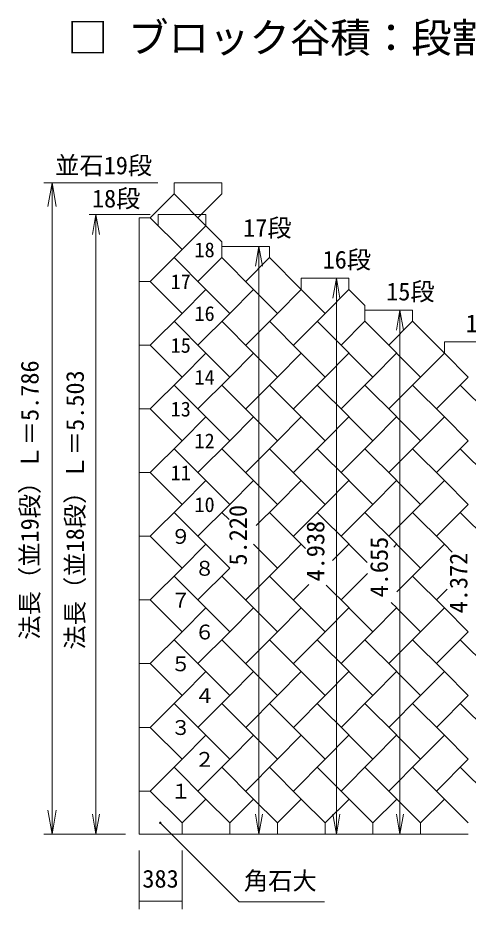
# Model space of a CAD drawing. Units: millimetres, scale not verified, with parts at other scales. Extents: x 5685 to 21727, y 2850 to 8063.
# Drawn here: x 9752 to 10865, y 2935 to 5135 of the extents above; entities that cross this region are included whole.
import ezdxf
from ezdxf.enums import TextEntityAlignment as Align

# ---------------------------------------------------------------- set-up
doc = ezdxf.new("R2010")
doc.units = ezdxf.units.MM
doc.header["$LTSCALE"] = 20
doc.layers.add('0_2', color=4, linetype='Continuous', lineweight=18)
doc.styles.add('ＭＳ ゴシック-5.0-0.0', font='')
doc.styles.get('ＭＳ ゴシック-5.0-0.0').set_extended_font_data('ＭＳ ゴシック-5.0-0.0')

msp = doc.modelspace()

# ---------------------------------------------------------------- linework, layer by layer
at = {"layer": '0_2'}
for p, q in [((9816.81, 4727.93), (10098.67, 4727.93)), ((9836.81, 4727.93), (9826.4, 4668.84)), ((9836.81, 4727.93), (9847.23, 4668.84)), ((9836.81, 4727.93), (9836.81, 3119.83)), ((10138.67, 4727.93), (10256.48, 4727.93)), ((10138.67, 4700.15), (10138.67, 4727.93)), ((10256.48, 4700.15), (10256.48, 4727.93)), ((10079.75, 4641.22), (10138.67, 4700.15)), ((10138.67, 4700.15), (10217.28, 4621.54)), ((10197.6, 4641.27), (10256.48, 4700.15)), ((9928.63, 4649.28), (10079.75, 4649.28)), ((9945.3, 4649.28), (9936.61, 4600.04)), ((9945.3, 4649.28), (9953.98, 4600.04)), ((9945.3, 4649.28), (9945.3, 3119.83)), ((10099.43, 4649.28), (10217.24, 4649.28)), ((10099.43, 4621.54), (10099.43, 4649.28)), ((10217.24, 4621.49), (10217.24, 4649.28)), ((10051.97, 4641.22), (10079.75, 4641.22)), ((10051.97, 4641.22), (10051.97, 3119.83)), ((10079.75, 4641.22), (10158.36, 4562.61)), ((10158.36, 4562.61), (10217.24, 4621.49)), ((10217.24, 4621.49), (10256.52, 4582.21)), ((10256.52, 4542.93), (10256.52, 4582.21)), ((10079.75, 4484), (10158.36, 4562.61)), ((10256.52, 4570.67), (10374.33, 4570.67)), ((10348.09, 4570.67), (10339.41, 4521.43)), ((10348.09, 4570.67), (10356.77, 4521.43)), ((10348.09, 4570.67), (10348.09, 3119.83)), ((10374.33, 4542.88), (10374.33, 4570.67)), ((10138.67, 4542.93), (10217.28, 4464.31)), ((10197.6, 4484), (10256.52, 4542.93)), ((10256.52, 4542.93), (10335.14, 4464.31)), ((10315.45, 4484), (10374.33, 4542.88)), ((10374.38, 4542.93), (10452.99, 4464.31)), ((10452.99, 4492.06), (10570.79, 4492.06)), ((10452.99, 4464.31), (10452.99, 4492.06)), ((10539.65, 4492.06), (10530.96, 4442.82)), ((10539.65, 4492.06), (10548.33, 4442.82)), ((10539.65, 4492.06), (10539.65, 3119.83)), ((10570.79, 4464.27), (10570.79, 4492.06)), ((10051.97, 4484), (10079.75, 4484)), ((10079.75, 4484), (10158.36, 4405.39)), ((10158.36, 4405.39), (10217.24, 4464.27)), ((10217.24, 4464.27), (10276.17, 4405.35)), ((10276.21, 4405.39), (10335.09, 4464.27)), ((10335.09, 4464.27), (10394.02, 4405.35)), ((10394.06, 4405.39), (10452.99, 4464.31)), ((10452.94, 4464.27), (10511.87, 4405.35)), ((10511.91, 4405.39), (10570.79, 4464.27)), ((10570.79, 4464.27), (10610.08, 4424.99)), ((10610.08, 4385.7), (10610.08, 4424.99)), ((10079.75, 4326.78), (10158.36, 4405.39)), ((10197.6, 4326.78), (10276.17, 4405.35)), ((10315.45, 4326.78), (10394.02, 4405.35)), ((10433.3, 4326.78), (10511.87, 4405.35)), ((10610.08, 4413.44), (10727.88, 4413.44)), ((10696.78, 4413.44), (10688.1, 4364.2)), ((10696.78, 4413.44), (10705.46, 4364.2)), ((10696.78, 4413.44), (10696.78, 3119.83)), ((10727.88, 4385.66), (10727.88, 4413.44)), ((10138.67, 4385.7), (10217.28, 4307.09)), ((10256.52, 4385.7), (10335.14, 4307.09)), ((10374.38, 4385.7), (10452.99, 4307.09)), ((10492.23, 4385.7), (10570.84, 4307.09)), ((10551.15, 4326.78), (10610.08, 4385.7)), ((10610.08, 4385.7), (10688.69, 4307.09)), ((10669, 4326.78), (10727.93, 4385.7)), ((10727.93, 4385.7), (10806.54, 4307.09)), ((10806.5, 4334.79), (10924.3, 4334.79)), ((10806.5, 4307.05), (10806.5, 4334.79)), ((10051.97, 4326.78), (10079.75, 4326.78)), ((10079.75, 4326.78), (10158.36, 4248.17)), ((10158.36, 4248.17), (10217.24, 4307.05)), ((10217.24, 4307.05), (10276.17, 4248.12)), ((10276.21, 4248.17), (10335.09, 4307.05)), ((10335.09, 4307.05), (10394.02, 4248.12)), ((10394.06, 4248.17), (10452.94, 4307.05)), ((10452.94, 4307.05), (10511.87, 4248.12)), ((10511.91, 4248.17), (10570.79, 4307.05)), ((10570.79, 4307.05), (10629.72, 4248.12)), ((10629.76, 4248.17), (10688.64, 4307.05)), ((10688.64, 4307.05), (10747.57, 4248.12)), ((10747.61, 4248.17), (10806.5, 4307.05)), ((10806.5, 4307.05), (10865.42, 4248.12)), ((10079.75, 4169.56), (10158.36, 4248.17)), ((10197.6, 4169.56), (10276.17, 4248.12)), ((10315.45, 4169.56), (10394.02, 4248.12)), ((10433.3, 4169.56), (10511.87, 4248.12)), ((10551.15, 4169.56), (10629.72, 4248.12)), ((10669, 4169.56), (10747.57, 4248.12)), ((10786.85, 4169.56), (10865.42, 4248.12)), ((10138.67, 4228.48), (10217.28, 4149.87)), ((10256.52, 4228.48), (10335.14, 4149.87)), ((10374.38, 4228.48), (10452.99, 4149.87)), ((10492.23, 4228.48), (10570.84, 4149.87)), ((10610.08, 4228.48), (10688.69, 4149.87)), ((10727.93, 4228.48), (10806.54, 4149.87)), ((10845.78, 4228.48), (10924.39, 4149.87)), ((10051.97, 4169.56), (10079.75, 4169.56)), ((10079.75, 4169.56), (10158.36, 4090.94)), ((10158.36, 4090.94), (10217.24, 4149.83)), ((10217.24, 4149.83), (10276.17, 4090.9)), ((10276.21, 4090.94), (10335.09, 4149.83)), ((10335.09, 4149.83), (10394.02, 4090.9)), ((10394.06, 4090.94), (10452.94, 4149.83)), ((10452.94, 4149.83), (10511.87, 4090.9)), ((10511.91, 4090.94), (10570.79, 4149.83)), ((10570.79, 4149.83), (10629.72, 4090.9)), ((10629.76, 4090.94), (10688.64, 4149.83)), ((10688.64, 4149.83), (10747.57, 4090.9)), ((10747.61, 4090.94), (10806.5, 4149.83)), ((10806.5, 4149.83), (10865.42, 4090.9)), ((10079.75, 4012.33), (10158.36, 4090.94)), ((10138.67, 4071.26), (10217.28, 3992.65)), ((10197.6, 4012.33), (10276.17, 4090.9)), ((10256.52, 4071.26), (10335.14, 3992.65)), ((10315.45, 4012.33), (10394.02, 4090.9)), ((10374.38, 4071.26), (10452.99, 3992.65)), ((10433.3, 4012.33), (10511.87, 4090.9)), ((10492.23, 4071.26), (10570.84, 3992.65)), ((10551.15, 4012.33), (10629.72, 4090.9)), ((10610.08, 4071.26), (10688.69, 3992.65)), ((10669, 4012.33), (10747.57, 4090.9)), ((10727.93, 4071.26), (10806.54, 3992.65)), ((10786.85, 4012.33), (10865.42, 4090.9)), ((10845.78, 4071.26), (10924.39, 3992.65)), ((10051.97, 4012.33), (10079.75, 4012.33)), ((10079.75, 4012.33), (10158.36, 3933.72)), ((10158.36, 3933.72), (10217.24, 3992.6)), ((10217.24, 3992.6), (10276.17, 3933.68)), ((10276.21, 3933.72), (10335.09, 3992.6)), ((10335.09, 3992.6), (10394.02, 3933.68)), ((10394.06, 3933.72), (10452.94, 3992.6)), ((10452.94, 3992.6), (10511.87, 3933.68)), ((10511.91, 3933.72), (10570.79, 3992.6)), ((10570.79, 3992.6), (10629.72, 3933.68)), ((10629.76, 3933.72), (10688.64, 3992.6)), ((10688.64, 3992.6), (10747.57, 3933.68)), ((10747.61, 3933.72), (10806.5, 3992.6)), ((10806.5, 3992.6), (10865.42, 3933.68)), ((10079.75, 3855.11), (10158.36, 3933.72)), ((10197.6, 3855.11), (10276.17, 3933.68)), ((10394.02, 3933.68), (10341.64, 3881.31)), ((10433.3, 3855.11), (10511.87, 3933.68)), ((10551.15, 3855.11), (10629.72, 3933.68)), ((10669, 3855.11), (10747.57, 3933.68)), ((10786.85, 3855.11), (10865.42, 3933.68)), ((10138.67, 3914.04), (10217.28, 3835.43)), ((10256.52, 3914.04), (10274.25, 3896.31)), ((10374.38, 3914.04), (10463.73, 3824.68)), ((10492.23, 3914.04), (10570.84, 3835.43)), ((10610.08, 3914.04), (10688.69, 3835.43)), ((10727.93, 3914.04), (10806.54, 3835.43)), ((10845.78, 3914.04), (10924.39, 3835.43)), ((10051.97, 3855.11), (10079.75, 3855.11)), ((10079.75, 3855.11), (10158.36, 3776.5)), ((10158.36, 3776.5), (10217.24, 3835.38)), ((10217.24, 3835.38), (10276.17, 3776.46)), ((10335.09, 3835.38), (10394.02, 3776.46)), ((10394.06, 3776.5), (10452.99, 3835.43)), ((10570.79, 3835.38), (10530.46, 3795.05)), ((10570.79, 3835.38), (10615.71, 3790.46)), ((10688.64, 3835.38), (10681.53, 3828.27)), ((10688.64, 3835.38), (10747.57, 3776.46)), ((10747.61, 3776.5), (10806.5, 3835.38)), ((10826.05, 3815.83), (10806.5, 3835.38)), ((10079.75, 3697.89), (10158.36, 3776.5)), ((10197.6, 3697.89), (10276.17, 3776.46)), ((10315.45, 3697.89), (10394.02, 3776.46)), ((10551.15, 3697.89), (10616.3, 3763.03)), ((10747.57, 3776.46), (10689.31, 3718.19)), ((10138.67, 3756.81), (10217.28, 3678.2)), ((10256.52, 3756.81), (10335.14, 3678.2)), ((10374.38, 3756.81), (10452.99, 3678.2)), ((10727.93, 3756.81), (10806.54, 3678.2)), ((10433.3, 3697.89), (10471.54, 3736.13)), ((10570.84, 3678.2), (10514.6, 3734.44)), ((10786.85, 3697.89), (10813.79, 3724.83)), ((10051.97, 3697.89), (10079.75, 3697.89)), ((10079.75, 3697.89), (10158.36, 3619.28)), ((10158.36, 3619.28), (10217.24, 3678.16)), ((10217.24, 3678.16), (10276.17, 3619.23)), ((10276.21, 3619.28), (10335.09, 3678.16)), ((10335.09, 3678.16), (10394.02, 3619.23)), ((10394.06, 3619.28), (10452.94, 3678.16)), ((10452.94, 3678.16), (10511.87, 3619.23)), ((10511.91, 3619.28), (10570.79, 3678.16)), ((10570.79, 3678.16), (10629.72, 3619.23)), ((10629.76, 3619.28), (10688.64, 3678.16)), ((10688.69, 3678.2), (10675.31, 3691.58)), ((10688.64, 3678.16), (10747.57, 3619.23)), ((10747.61, 3619.28), (10806.5, 3678.16)), ((10865.42, 3619.23), (10806.5, 3678.16)), ((10079.75, 3540.67), (10158.36, 3619.28)), ((10197.6, 3540.67), (10276.17, 3619.23)), ((10315.45, 3540.67), (10394.02, 3619.23)), ((10433.3, 3540.67), (10511.87, 3619.23)), ((10551.15, 3540.67), (10629.72, 3619.23)), ((10669, 3540.67), (10747.57, 3619.23)), ((10786.85, 3540.67), (10865.42, 3619.23)), ((10138.67, 3599.59), (10217.28, 3520.98)), ((10256.52, 3599.59), (10335.14, 3520.98)), ((10374.38, 3599.59), (10452.99, 3520.98)), ((10492.23, 3599.59), (10570.84, 3520.98)), ((10610.08, 3599.59), (10688.69, 3520.98)), ((10727.93, 3599.59), (10806.54, 3520.98)), ((10845.78, 3599.59), (10924.39, 3520.98)), ((10051.97, 3540.67), (10079.75, 3540.67)), ((10079.75, 3540.67), (10158.36, 3462.06)), ((10158.36, 3462.06), (10217.24, 3520.94)), ((10217.24, 3520.94), (10276.17, 3462.01)), ((10276.21, 3462.06), (10335.09, 3520.94)), ((10335.09, 3520.94), (10394.02, 3462.01)), ((10394.06, 3462.06), (10452.94, 3520.94)), ((10452.94, 3520.94), (10511.87, 3462.01)), ((10511.91, 3462.06), (10570.79, 3520.94)), ((10570.79, 3520.94), (10629.72, 3462.01)), ((10629.76, 3462.06), (10688.64, 3520.94)), ((10688.64, 3520.94), (10747.57, 3462.01)), ((10747.61, 3462.06), (10806.5, 3520.94)), ((10806.5, 3520.94), (10865.42, 3462.01)), ((10079.75, 3383.44), (10158.36, 3462.06)), ((10197.6, 3383.44), (10276.17, 3462.01)), ((10315.45, 3383.44), (10394.02, 3462.01)), ((10433.3, 3383.44), (10511.87, 3462.01)), ((10551.15, 3383.44), (10629.72, 3462.01)), ((10669, 3383.44), (10747.57, 3462.01)), ((10786.85, 3383.44), (10865.42, 3462.01)), ((10138.67, 3442.37), (10217.28, 3363.76)), ((10256.52, 3442.37), (10335.14, 3363.76)), ((10374.38, 3442.37), (10452.99, 3363.76)), ((10492.23, 3442.37), (10570.84, 3363.76)), ((10610.08, 3442.37), (10688.69, 3363.76)), ((10727.93, 3442.37), (10806.54, 3363.76)), ((10845.78, 3442.37), (10924.39, 3363.76)), ((10051.97, 3383.44), (10079.75, 3383.44)), ((10079.75, 3383.44), (10158.36, 3304.83)), ((10158.36, 3304.83), (10217.24, 3363.72)), ((10217.24, 3363.72), (10276.17, 3304.79)), ((10276.21, 3304.83), (10335.09, 3363.72)), ((10335.09, 3363.72), (10394.02, 3304.79)), ((10394.06, 3304.83), (10452.94, 3363.72)), ((10452.94, 3363.72), (10511.87, 3304.79)), ((10511.91, 3304.83), (10570.79, 3363.72)), ((10570.79, 3363.72), (10629.72, 3304.79)), ((10629.76, 3304.83), (10688.64, 3363.72)), ((10688.64, 3363.72), (10747.57, 3304.79)), ((10747.61, 3304.83), (10806.5, 3363.72)), ((10806.5, 3363.72), (10865.42, 3304.79)), ((10079.75, 3226.22), (10158.36, 3304.83)), ((10197.6, 3226.22), (10276.17, 3304.79)), ((10315.45, 3226.22), (10394.02, 3304.79)), ((10433.3, 3226.22), (10511.87, 3304.79)), ((10551.15, 3226.22), (10629.72, 3304.79)), ((10669, 3226.22), (10747.57, 3304.79)), ((10786.85, 3226.22), (10865.42, 3304.79)), ((10138.67, 3285.15), (10217.28, 3206.54)), ((10256.52, 3285.15), (10335.14, 3206.54)), ((10374.38, 3285.15), (10452.99, 3206.54)), ((10492.23, 3285.15), (10570.84, 3206.54)), ((10610.08, 3285.15), (10688.69, 3206.54)), ((10727.93, 3285.15), (10806.54, 3206.54)), ((10845.78, 3285.15), (10924.39, 3206.54)), ((10051.97, 3226.22), (10079.75, 3226.22)), ((10079.75, 3226.22), (10158.36, 3147.61)), ((10158.36, 3147.61), (10217.28, 3206.54)), ((10217.28, 3206.54), (10276.21, 3147.61)), ((10276.21, 3147.61), (10335.14, 3206.54)), ((10335.14, 3206.54), (10394.06, 3147.61)), ((10394.06, 3147.61), (10452.99, 3206.54)), ((10452.99, 3206.54), (10511.91, 3147.61)), ((10511.91, 3147.61), (10570.84, 3206.54)), ((10570.84, 3206.54), (10629.76, 3147.61)), ((10629.76, 3147.61), (10688.69, 3206.54)), ((10688.69, 3206.54), (10747.61, 3147.61)), ((10747.61, 3147.61), (10806.54, 3206.54)), ((10806.54, 3206.54), (10865.47, 3147.61)), ((9836.81, 3119.83), (9826.4, 3178.92)), ((9836.81, 3119.83), (9847.23, 3178.92)), ((9945.3, 3119.83), (9936.61, 3169.07)), ((9945.3, 3119.83), (9953.98, 3169.07)), ((10348.09, 3119.83), (10339.41, 3169.07)), ((10348.09, 3119.83), (10356.77, 3169.07)), ((10539.65, 3119.83), (10530.96, 3169.07)), ((10539.65, 3119.83), (10548.33, 3169.07)), ((10696.78, 3119.83), (10688.1, 3169.07)), ((10696.78, 3119.83), (10705.46, 3169.07)), ((10104.3, 3147.85), (10299.49, 2952.67)), ((10158.36, 3147.61), (10158.36, 3119.83)), ((10276.21, 3147.61), (10276.21, 3119.83)), ((10394.06, 3147.61), (10394.06, 3119.83)), ((10511.91, 3147.61), (10511.91, 3119.83)), ((10629.76, 3147.61), (10629.76, 3119.83)), ((10747.61, 3147.61), (10747.61, 3119.83)), ((9816.81, 3119.83), (10018.64, 3119.83)), ((10051.97, 3119.83), (10158.36, 3119.83)), ((10158.36, 3119.83), (10276.21, 3119.83)), ((10276.21, 3119.83), (10394.06, 3119.83)), ((10394.06, 3119.83), (10511.91, 3119.83)), ((10511.91, 3119.83), (10629.76, 3119.83)), ((10629.76, 3119.83), (10747.61, 3119.83)), ((10747.61, 3119.83), (10865.47, 3119.83)), ((10051.97, 2934.6), (10051.97, 3079.83)), ((10158.36, 2934.6), (10158.36, 3079.83)), ((10051.97, 2954.6), (10158.36, 2954.6)), ((10299.49, 2952.67), (10510.64, 2952.67))]:
    msp.add_line(p, q, dxfattribs=at)
msp.add_circle((10104.3, 3147.85), 1.67, dxfattribs=at)

# ---------------------------------------------------------------- texts
at = {"layer": '0_2', "color": 7, "style": 'ＭＳ ゴシック-5.0-0.0'}
for s, height, p in [('□ ブロック谷積：段割図－２', 73.31, (9874.95, 5027.15)), ('並石19段', 43.99, (9844.49, 4735.42)), ('18段', 43.99, (9935.46, 4653.58)), ('17段', 43.99, (10309.19, 4581.31)), ('18', 36.66, (10188.97, 4532.79)), ('16段', 43.99, (10505.65, 4502.7)), ('17', 36.66, (10130.06, 4454.2)), ('15段', 43.99, (10662.75, 4424.09)), ('16', 36.66, (10188.97, 4375.57)), ('14段', 43.99, (10859.16, 4345.43)), ('15', 36.66, (10130.06, 4296.98)), ('14', 36.66, (10188.97, 4218.35)), ('13', 36.66, (10130.06, 4139.76)), ('12', 36.66, (10188.97, 4061.12)), ('11', 36.66, (10130.06, 3982.53)), ('10', 36.66, (10188.97, 3903.9)), ('９', 36.66, (10130.06, 3825.31)), ('８', 36.66, (10188.97, 3746.68)), ('７', 36.66, (10130.06, 3668.09)), ('６', 36.66, (10188.97, 3589.46)), ('５', 36.66, (10130.06, 3510.87)), ('４', 36.66, (10188.97, 3432.24)), ('３', 36.66, (10130.06, 3353.65)), ('２', 36.66, (10188.97, 3275.01)), ('１', 36.66, (10130.06, 3196.42)), ('383', 43.99, (10060.16, 2974.6)), ('角石大', 43.99, (10311.05, 2969.45))]:
    msp.add_text(s, height=height, dxfattribs=at).set_placement(p, align=Align.BOTTOM_LEFT)
for s, p in [('法長（並19段）Ｌ＝5.786', (9816.81, 3599.71)), ('法長（並18段）Ｌ＝5.503', (9928.72, 3575.2)), ('5.220', (10331.52, 3782.87)), ('4.938', (10523.07, 3743.56)), ('4.655', (10680.21, 3704.26)), ('4.372', (10876.63, 3664.93))]:
    msp.add_text(s, height=43.99, rotation=90, dxfattribs=at).set_placement(p, align=Align.BOTTOM_LEFT)

doc.saveas('drawing.dxf')
